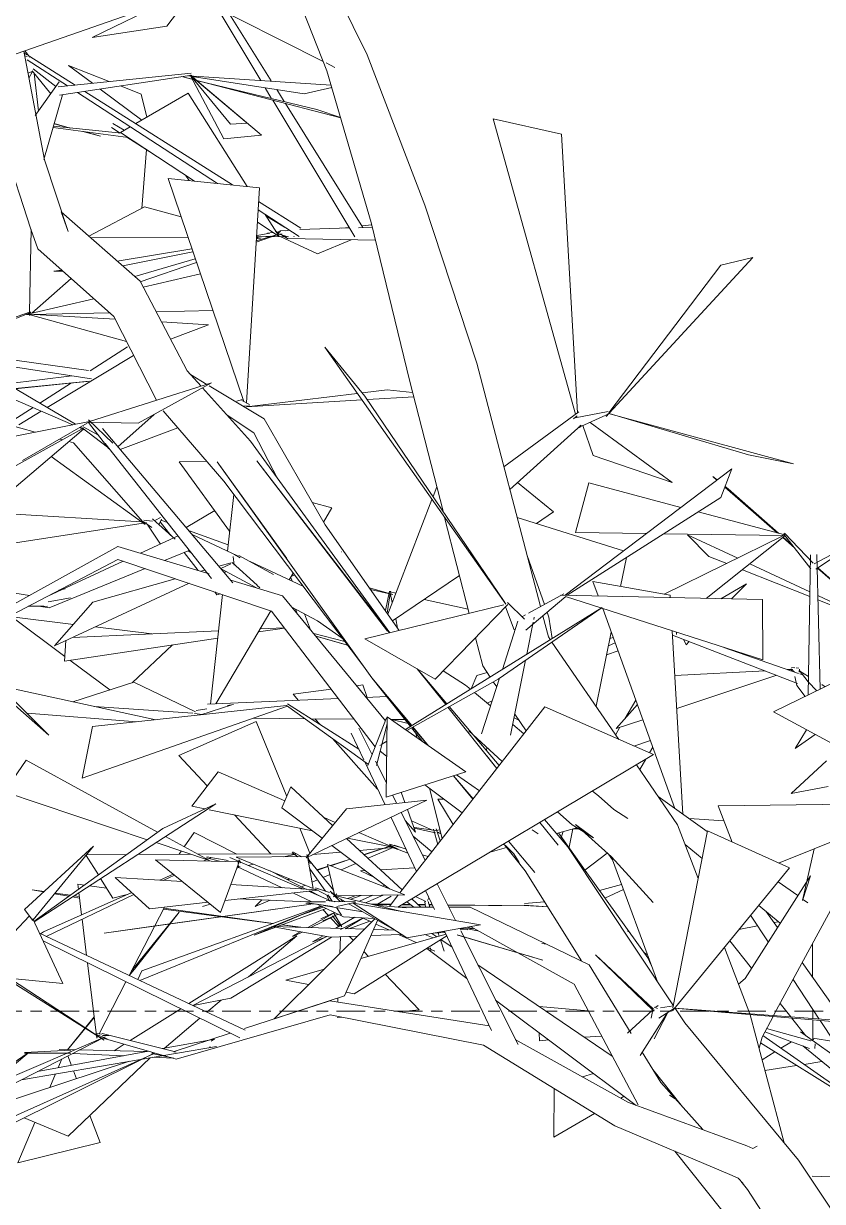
# Model space of a CAD drawing. Header units: millimetres. Extents: x 78096 to 288885, y -20632 to 149556.
# Drawn here: x 251545 to 251988, y 96394 to 97047 of the extents above; entities that cross this region are included whole.
import ezdxf

# ---------------------------------------------------------------- set-up
doc = ezdxf.new("R2010")
doc.units = ezdxf.units.MM
doc.linetypes.add('Centre', pattern=[31.75, 6.35, -4.7625, 15.875, -4.7625])
for name, color, linetype, lineweight in [('A-FLOR-LEVL', 51, 'Continuous', 9), ('G-IMPT', 8, 'Continuous', 9), ('L-PLNT', 71, 'Continuous', 9)]:
    doc.layers.add(name, color=color, linetype=linetype, lineweight=lineweight)

# ---------------------------------------------------------------- blocks, each defined once
blk = doc.blocks.new('ZZ-V - Tree Broadleaf 1 - 3dtree rotund SIMPLU-4826059-TOMH A-A')
at = {"layer": 'G-IMPT'}
for p, q in [((26016.43, 97021.04), (25981.44, 97109.26)), ((25840.33, 97029.18), (25941.19, 97064.34)), ((25886.12, 97039.6), (25928.24, 97059.83)), ((25941.3, 97063.82), (25927.58, 97045.72)), ((25943.45, 97062.04), (26014.37, 97026.25)), ((26038.77, 97029.96), (26022.56, 97062.66)), ((25955.43, 97055.99), (25979.75, 97015.62)), ((25962.43, 97052.46), (25985.45, 97015.6)), ((25886.12, 97039.6), (25927.58, 97045.72)), ((25859.82, 96971.72), (25848.22, 97031.93)), ((25848.37, 97031.1), (25850.14, 97029.98)), ((25848.71, 97029.38), (25850.14, 97029.03)), ((25848.84, 97032.14), (25851.58, 97028.61)), ((25850.14, 97027.19), (25850.36, 97026.88)), ((25850.14, 97027.17), (25872.47, 97012.67)), ((25850.14, 97027.04), (25850.87, 97026.84)), ((25851.68, 97029), (25876.73, 97013.12)), ((26070.66, 96946.69), (26038.77, 97029.96)), ((25850.56, 97019.75), (25853.08, 97020.64)), ((25851.08, 97017.07), (25853.12, 97020.72)), ((25852.86, 97021.04), (25863.19, 97008.33)), ((25853.54, 97022.12), (25866.08, 97012.38)), ((25856.41, 96998.81), (25853.97, 97019.66)), ((25941.06, 97019.81), (25867.4, 97012.15)), ((25873, 97024.1), (25886.42, 97014.13)), ((25873, 97024.1), (25895.71, 97015.09)), ((26015.89, 97025.48), (26020.85, 97022.98)), ((26041.01, 96937.02), (26016.43, 97021.04)), ((25867.96, 97015.02), (25854.65, 96996.35)), ((25941.51, 97018.72), (25868.01, 97007.48)), ((25935.66, 97017.83), (26024.07, 96994.93)), ((25941.66, 97016.39), (25935.7, 97017.83)), ((26018.77, 97013.06), (25939.68, 97018.26)), ((25959.21, 96983.38), (25940.53, 97018.63)), ((25962.9, 96991.49), (25940.57, 97018.64)), ((25944.26, 97015.6), (25940.66, 97018.65)), ((25944.4, 97015.6), (25940.81, 97018.66)), ((26003.85, 97008.27), (25941.64, 97017.95)), ((25972.21, 96992.04), (25944.27, 97015.6)), ((25980.02, 96985.34), (25944.47, 97015.55)), ((26010.74, 96999.63), (25944.89, 97015.6)), ((25869.82, 97007.76), (25859.33, 96971.87)), ((25878.09, 97009.02), (25955.65, 96958.64)), ((25882.2, 97009.65), (25963.98, 96957.8)), ((25890.7, 97010.95), (25913.8, 96993.79)), ((25901.85, 97012.66), (25913.33, 97008.11)), ((25910.36, 96991.79), (25939.41, 97008.69)), ((25916.49, 96995.36), (25913.33, 97008.11)), ((25972.25, 96956.97), (25939.41, 97008.69)), ((25982.15, 97011.64), (25985.55, 97005.99)), ((25988.55, 97010.65), (25992.69, 97004.02)), ((26019.14, 97011.78), (26003.85, 97008.27)), ((25986.33, 97004.71), (26031.96, 96928.97)), ((25993.41, 97002.87), (26036.32, 96934.19)), ((26010.74, 96999.63), (26023.98, 96995.25)), ((26108.61, 96994.41), (26154.27, 96830.76)), ((26108.61, 96994.41), (26146.57, 96985.96)), ((25864.52, 96989.63), (25906.12, 96984.11)), ((25864.73, 96990.34), (25902.52, 96986.47)), ((25865.11, 96991.64), (25873.38, 96989.45)), ((25874.23, 96989.36), (25865.16, 96991.84)), ((25880.94, 96987.45), (25890.87, 96984.82)), ((25890.87, 96984.82), (25881.52, 96987.37)), ((25901.75, 96986.55), (25896.85, 96989.63)), ((25904.02, 96988.1), (25897.68, 96991.93)), ((25901.9, 96986.87), (25907.33, 96990.03)), ((25901.9, 96986.87), (25943.02, 96959.91)), ((25972.21, 96992.04), (25962.9, 96991.49)), ((25918.13, 96976.23), (25905.45, 96984.22)), ((25980.02, 96985.34), (25959.21, 96983.38)), ((26155.28, 96831.5), (26146.57, 96985.96)), ((25852.19, 96933.35), (25837.56, 96978.3)), ((25913.68, 96944.85), (25916.25, 96977.42)), ((25872.84, 96932.05), (25859.82, 96971.72)), ((25978.96, 96956.29), (25928.26, 96961.4)), ((25928.26, 96961.4), (25970.28, 96837.82)), ((25940.03, 96960.21), (25937.94, 96963.24)), ((25978.96, 96956.29), (25971.83, 96836.99)), ((25978.5, 96948.59), (26001.85, 96933.79)), ((25912.78, 96904.46), (25868.94, 96942.97)), ((25872.84, 96932.05), (25868.94, 96942.97)), ((25884.27, 96929.5), (25915.16, 96945.62)), ((25935.49, 96940.13), (25915.16, 96945.62)), ((25978.22, 96943.98), (26001.03, 96929.16)), ((25989.88, 96929.18), (25982.08, 96941.47)), ((26099.45, 96858.98), (26070.66, 96946.69)), ((25977.81, 96937.1), (25989.88, 96929.18)), ((25992.87, 96934.47), (25982.59, 96940.67)), ((26035.76, 96935.08), (26041.33, 96935.69)), ((26062.35, 96848.92), (26041.01, 96937.02)), ((25852.29, 96933.09), (25851.43, 96887.32)), ((25856.09, 96922.43), (25852.19, 96933.35)), ((25885.21, 96928.67), (25939.47, 96928.43)), ((25977.16, 96926.16), (25989.42, 96930.36)), ((25988.43, 96930.14), (25977.2, 96926.84)), ((25977.27, 96928.11), (25979.89, 96928.54)), ((25978.52, 96928.26), (25977.27, 96928)), ((25977.28, 96928.26), (25979.52, 96928.25)), ((25979.52, 96928.25), (25977.32, 96928.85)), ((25984.66, 96931.12), (25977.65, 96929.71)), ((25977.78, 96929.3), (25985.14, 96929.41)), ((25982.43, 96929.32), (25985.45, 96929.26)), ((25983.39, 96931.16), (25986.3, 96931.53)), ((25986.18, 96929.25), (25994.06, 96929.09)), ((25989.76, 96931.12), (25987.91, 96932.28)), ((25988.68, 96931.17), (25990.24, 96930.53)), ((25990.57, 96932.21), (25988.81, 96931.58)), ((25991.53, 96930.53), (25989.05, 96930.6)), ((25989.05, 96930.6), (25989.83, 96930.53)), ((25989.25, 96931), (25990.57, 96932.21)), ((25989.47, 96930.57), (25991.53, 96930.53)), ((25989.56, 96930.59), (25995.07, 96929.11)), ((25990.2, 96932.37), (25994.35, 96932.62)), ((26011.2, 96919.61), (25990.45, 96929.16)), ((25994.48, 96928.15), (25991.71, 96929.89)), ((25993.53, 96932.44), (25995.58, 96932.7)), ((26043.4, 96927.13), (25994.48, 96928.15)), ((25996.05, 96932.71), (25996, 96932.71)), ((25998.05, 96929.39), (25998.15, 96929.14)), ((26028.94, 96933.98), (26001.29, 96933.2)), ((26024.57, 96933.86), (26028.74, 96934.31)), ((26041.56, 96934.34), (26033.99, 96934.13)), ((25898.17, 96884.88), (25856.09, 96922.43)), ((25900.04, 96915.65), (25941.54, 96922.35)), ((26011.2, 96919.61), (26029.82, 96927.41)), ((25942.06, 96920.83), (25903.17, 96912.9)), ((25943.38, 96916.92), (25909.8, 96907.07)), ((25912.85, 96904.16), (25944.09, 96914.85)), ((26252.69, 96917.55), (26172.98, 96831.33)), ((26252.69, 96917.55), (26234.84, 96913.4)), ((25864.93, 96909.98), (25869.26, 96910.68)), ((25864.93, 96909.98), (25870.03, 96910)), ((25946.22, 96908.57), (25914.52, 96901.15)), ((26234.84, 96913.4), (26172.84, 96831.55)), ((25852.71, 96886.68), (25874.58, 96905.93)), ((25938.9, 96854.76), (25912.78, 96904.46)), ((25887.13, 96894.74), (25851.98, 96886.51)), ((25851.93, 96887.5), (25828.07, 96879.14)), ((25852.12, 96887.2), (25830.24, 96878.52)), ((25850.14, 96886.08), (25849.81, 96886)), ((25851.4, 96886.04), (25849.81, 96886)), ((25853.96, 96886.11), (25850.38, 96886.32)), ((25851.42, 96886.96), (25851.39, 96885.52)), ((25905.23, 96871.03), (25851.84, 96885.92)), ((25895.78, 96887.01), (25851.92, 96886.05)), ((25898.91, 96883.44), (25854.17, 96886.1)), ((25921.83, 96838.46), (25898.17, 96884.88)), ((25953.13, 96888.27), (25921.65, 96887.58)), ((25876.9, 96825.2), (25783.19, 96880.61)), ((25950.76, 96880.36), (25924.63, 96881.91)), ((25950.76, 96880.36), (25929.61, 96872.43)), ((25767.35, 96871.66), (25875.42, 96824.91)), ((25808.53, 96865.62), (25884.17, 96854.9)), ((25909.18, 96863.28), (25861.27, 96834.44)), ((25905.84, 96868.05), (25885.11, 96854.75)), ((26037.48, 96840.85), (26015.17, 96867.89)), ((26115.61, 96725.43), (26015.17, 96867.89)), ((25816.21, 96861.08), (25885.81, 96850.36)), ((26134.83, 96724.11), (26099.45, 96858.98)), ((25839.03, 96847.59), (25874.84, 96852.05)), ((25946.58, 96846.23), (25938.9, 96854.76)), ((25949.86, 96847.25), (25940.73, 96852.73)), ((25884.61, 96849.06), (25843.52, 96844.94)), ((25843.52, 96844.93), (25883.44, 96848.94)), ((25843.56, 96844.91), (25884.61, 96849.06)), ((25874.68, 96848.06), (25857.21, 96836.84)), ((25952.45, 96848.06), (25884.63, 96826.8)), ((25952.45, 96848.06), (25911.75, 96825.71)), ((25973.94, 96815.84), (25947.41, 96845.3)), ((25981.52, 96828.29), (25951.06, 96846.54)), ((26049.8, 96844.22), (26036.06, 96842.57)), ((26049.8, 96844.22), (26063.9, 96842.87)), ((26080.79, 96777.03), (26062.35, 96848.92)), ((25969.37, 96838.89), (25966.35, 96837.9)), ((25973.46, 96836.11), (25969.2, 96838.39)), ((26033.25, 96842.24), (25971.72, 96834.88)), ((25971.72, 96834.88), (26035.75, 96838.7)), ((26037.48, 96840.85), (26115.1, 96726.46)), ((26038.81, 96838.88), (26064.53, 96840.41)), ((25853.43, 96834.42), (25842.82, 96827.61)), ((25857.98, 96832.45), (25845.44, 96824.91)), ((25900.48, 96812.75), (25920.49, 96830.51)), ((25959.17, 96793.58), (25925.61, 96832.62)), ((25975.8, 96820.53), (25960.98, 96830.24)), ((25973.62, 96835.35), (25969.93, 96835.27)), ((26156.12, 96832.12), (26114.49, 96801.63)), ((26155.24, 96829.94), (26153.1, 96828.29)), ((26172.38, 96832.3), (26154.15, 96828.72)), ((26173.15, 96831.07), (26155.59, 96823.16)), ((26172.58, 96831.2), (26171.28, 96829.49)), ((26172.78, 96831.11), (26171.28, 96829.49)), ((26275.26, 96803.34), (26172.57, 96831.2)), ((26250.13, 96808.32), (26172.88, 96831.07)), ((25808.61, 96811.71), (25884.67, 96826.73)), ((25838.65, 96825.21), (25854.56, 96820.79)), ((25847.56, 96805.12), (25883.43, 96825.79)), ((25881.03, 96822.76), (25879.62, 96823.59)), ((25881.13, 96823.84), (25889.62, 96819.23)), ((25883.2, 96826.35), (25911.75, 96825.71)), ((25884.24, 96826.26), (25895.45, 96811.64)), ((25884.25, 96827.7), (25897.65, 96814.65)), ((26015.37, 96769.39), (25981.52, 96828.29)), ((26157.37, 96824.6), (26117.79, 96789.05)), ((26156.87, 96824.62), (26156.68, 96823.2)), ((26163.99, 96807.81), (26158.41, 96824.43)), ((26162.35, 96826.21), (26207.94, 96793.01)), ((25786.99, 96770.78), (25880.72, 96822.59)), ((25881.41, 96822.51), (25815.09, 96766.09)), ((25868.18, 96817), (25869.79, 96816.55)), ((25879.12, 96823.31), (25880.74, 96822.6)), ((25880.56, 96823.14), (25894.79, 96812.49)), ((25880.79, 96822.58), (25882.03, 96822.05)), ((25891.9, 96822.9), (25964.28, 96737.33)), ((25901.72, 96811.28), (25933.62, 96823.3)), ((25989.26, 96794.78), (25975.8, 96820.53)), ((25873.26, 96815.59), (25875.87, 96814.86)), ((25875.87, 96814.86), (25915.66, 96769.69)), ((25893.48, 96814.54), (25952.31, 96739.76)), ((26051.27, 96709.59), (25973.94, 96815.84)), ((25863.51, 96807.29), (25915.66, 96769.69)), ((25934.51, 96804.46), (25949.51, 96804.82)), ((25934.51, 96804.46), (25962.45, 96765.92)), ((25994.19, 96750.73), (25955.54, 96804.42)), ((26041.23, 96684.71), (25955.54, 96804.42)), ((26051.03, 96709.53), (25977.57, 96805.01)), ((26050.06, 96710.6), (25977.57, 96805.01)), ((26163.99, 96807.81), (26207.94, 96793.01)), ((26250.13, 96808.32), (26275.26, 96803.34)), ((26240.99, 96800.54), (26148.51, 96730.47)), ((26240.99, 96800.54), (26234.91, 96784.62)), ((26036.63, 96691.14), (25959.17, 96793.58)), ((26122.04, 96792.86), (26142.12, 96776.57)), ((26154.26, 96765.13), (26161.64, 96792.67)), ((26161.64, 96792.67), (26212.75, 96779.14)), ((26230.44, 96796.21), (26232.69, 96794.25)), ((26230.44, 96796.21), (26232.79, 96794.32)), ((25964.7, 96786.26), (25961.24, 96754.95)), ((26077.32, 96790.54), (26075.26, 96785.17)), ((26234.91, 96784.62), (26149.57, 96730.45)), ((26237.11, 96790.38), (26266.18, 96764.99)), ((26237.24, 96790.73), (26238.88, 96789.41)), ((26266.82, 96764.82), (26238.88, 96789.41)), ((26019.16, 96778.92), (26008.19, 96781.89)), ((26019.16, 96778.92), (26014.46, 96770.98)), ((26074.63, 96783.54), (26050.18, 96719.94)), ((25913.78, 96771.04), (25827.06, 96776.27)), ((25914.44, 96771.35), (25919.35, 96768.07)), ((25914.91, 96772.13), (25919.72, 96771.53)), ((25919.62, 96772.75), (25932.23, 96761.48)), ((25924.09, 96773.48), (25921.36, 96772.01)), ((25924.69, 96772.68), (25923.21, 96769.55)), ((25929.85, 96763.61), (25923.98, 96771.18)), ((25927.97, 96770.69), (25924.37, 96772.02)), ((25938.34, 96767.99), (25954.17, 96777.34)), ((26095.32, 96720.35), (26081.68, 96773.55)), ((26180.93, 96755.03), (26121.87, 96773.51)), ((26132.62, 96770.15), (26142.12, 96776.57)), ((26222.3, 96776.61), (26270.29, 96763.9)), ((25804.27, 96753.41), (25914.55, 96770.47)), ((25914.92, 96770.53), (25916.41, 96770.76)), ((25917.08, 96769.26), (25924.11, 96758.82)), ((25961.61, 96758.33), (25939.7, 96766.39)), ((26056.55, 96710.88), (26015.37, 96769.39)), ((26154.26, 96765.13), (26193.51, 96764.57)), ((26270.2, 96764.92), (26286.16, 96748.24)), ((25933.8, 96763.29), (25913, 96753.71)), ((25967.24, 96752.16), (25941.69, 96764.04)), ((26203.11, 96764.43), (26269.68, 96763.47)), ((26203.43, 96731), (26269.68, 96763.47)), ((26228.3, 96751.97), (26216.47, 96763.99)), ((26216.47, 96763.99), (26244.23, 96751)), ((26270.44, 96763.37), (26226.82, 96728.72)), ((26269.18, 96762.37), (26275.7, 96756.68)), ((26274.86, 96757.74), (26269.4, 96762.55)), ((26269.61, 96764.44), (26284.85, 96745.02)), ((26307.73, 96759.16), (26286.55, 96747.84)), ((26308.19, 96758.58), (26287.49, 96744.88)), ((25900.52, 96757.44), (25819.59, 96712.76)), ((25951.06, 96742.33), (25900.52, 96757.44)), ((25939.37, 96755.03), (25926.39, 96749.7)), ((25944.94, 96744.16), (25937.2, 96754.14)), ((25940.98, 96754.16), (25939.37, 96755.03)), ((25964.33, 96752), (25964.89, 96747.12)), ((25965.16, 96752.98), (25968.3, 96751.15)), ((25967.59, 96752.54), (25986.84, 96741.94)), ((26024.26, 96754.52), (26024.49, 96754.46)), ((26137, 96725.3), (26127.41, 96752.41)), ((26228.3, 96751.97), (26238.19, 96748.04)), ((26284.66, 96752.88), (26283.24, 96675.1)), ((26288.05, 96753), (26289.95, 96678.36)), ((25900.51, 96750.31), (25820.93, 96708.81)), ((25903.47, 96749.31), (25861.57, 96730)), ((25915.54, 96745.25), (25862.3, 96723.4)), ((25985.64, 96721.65), (25900.51, 96750.31)), ((25956.49, 96746.54), (25963.22, 96748.46)), ((25957.58, 96745.25), (25963.09, 96747.81)), ((25977.42, 96734.46), (25957.68, 96745.13)), ((25963.88, 96748.55), (25977.67, 96735.95)), ((26003.09, 96735.5), (25973.88, 96749.07)), ((26182.6, 96751.41), (26179.31, 96735.35)), ((26250.92, 96747.87), (26284.28, 96732.25)), ((26288.47, 96745.53), (26325.17, 96713.47)), ((26323.45, 96714.99), (26288.63, 96745.63)), ((25886.5, 96726.57), (25932.26, 96739.62)), ((25946.52, 96743.69), (25948.72, 96744.32)), ((25960.01, 96743.87), (25959.86, 96742.55)), ((25991.84, 96730.15), (25963.09, 96738.74)), ((25997.69, 96742.64), (25995.54, 96739.01)), ((25997.1, 96738.28), (25996.32, 96740.33)), ((25998.53, 96741.53), (25996.77, 96741.09)), ((26052.78, 96716.24), (26089.94, 96741.33)), ((26246.82, 96744.6), (26284.24, 96729.73)), ((25851.51, 96730.38), (25803.11, 96737.9)), ((25865.36, 96702.43), (25939.91, 96737.05)), ((25867.75, 96733.23), (25871.29, 96734.07)), ((25955.42, 96730.66), (25954.19, 96732.24)), ((25977.79, 96735.85), (25979.16, 96734.59)), ((26039.94, 96734.49), (26050.93, 96731.43)), ((26050.42, 96731.44), (26040.52, 96733.66)), ((26051.1, 96732.62), (26048.8, 96721.9)), ((26051.68, 96732.62), (26049.72, 96720.59)), ((26051.44, 96732.37), (26054.68, 96731.65)), ((26206.76, 96730.4), (26163.9, 96738.13)), ((26166.82, 96730.06), (26163.9, 96738.13)), ((26234.9, 96728.54), (26249.12, 96736.77)), ((26240.8, 96728.41), (26249.12, 96736.77)), ((25861.72, 96726.81), (25874.26, 96729.01)), ((25886.5, 96726.57), (25865.36, 96702.43)), ((25958.56, 96730.77), (25951.84, 96670.1)), ((25957.39, 96731.16), (25955.42, 96730.66)), ((26048.85, 96660.87), (25991.84, 96730.15)), ((26052.67, 96726.42), (26051.55, 96731.82)), ((26051.97, 96731.14), (26052.87, 96730.9)), ((26052.87, 96730.9), (26051.97, 96731.1)), ((26070.38, 96728.13), (26094.73, 96722.67)), ((26116.48, 96726.39), (26125.94, 96717.16)), ((26148.98, 96729.77), (26126.64, 96711.05)), ((26147.83, 96731.22), (26128.17, 96720.46)), ((26146.18, 96730.52), (26258.04, 96728.03)), ((26258.11, 96694.65), (26148.73, 96729.7)), ((26206.76, 96730.4), (26206.83, 96729.17)), ((26258.11, 96694.65), (26258.04, 96728.03)), ((26288.63, 96730.22), (26320.45, 96715.33)), ((26288.69, 96727.96), (26320.45, 96715.33)), ((25850.58, 96724.27), (25861.36, 96724.31)), ((25850.62, 96724.29), (25859.47, 96724.34)), ((25859.47, 96724.34), (25850.65, 96724.31)), ((25862.3, 96723.4), (25857.67, 96724.22)), ((25985.33, 96721.76), (25954.83, 96670.23)), ((26043.18, 96646.41), (25985.64, 96721.65)), ((26011.21, 96716.18), (25997.01, 96723.86)), ((25999.92, 96720.33), (25999.01, 96722.78)), ((26007.3, 96711.36), (26003.99, 96720.09)), ((26114.58, 96725.06), (26037.36, 96706.19)), ((26168.98, 96723.65), (26059.95, 96656.01)), ((26076.38, 96683.94), (26116.81, 96725.38)), ((26111.35, 96683.93), (26168.98, 96723.65)), ((26115.47, 96724.01), (26120.26, 96711.2)), ((26126.48, 96719.54), (26124.51, 96718.46)), ((26139.21, 96707.42), (26136.17, 96719.03)), ((26139.49, 96718.27), (26138.52, 96721)), ((26209.42, 96612.32), (26169.34, 96723.1)), ((25875.75, 96714.29), (25841.6, 96718.41)), ((25871.05, 96696.5), (25841.6, 96718.41)), ((25919.21, 96709.06), (25887.78, 96712.84)), ((26026.15, 96705.78), (26011.21, 96716.18)), ((26055.6, 96712.24), (26054.53, 96717.42)), ((26122.28, 96715.98), (26113.69, 96689.35)), ((26130.87, 96715.58), (26127.29, 96697.79)), ((26131.4, 96718.2), (26131.15, 96716.96)), ((26141.25, 96706.44), (26139.49, 96718.27)), ((25870.91, 96693.94), (25955.89, 96706.69)), ((25875.35, 96707.07), (25956.34, 96710.74)), ((25978.41, 96710.07), (25992.84, 96712.23)), ((25979.43, 96711.78), (25992.72, 96712.39)), ((26009.07, 96709.21), (26026.32, 96704.77)), ((26010.19, 96707.85), (26027.83, 96702.77)), ((26027.83, 96702.78), (26010.19, 96707.85)), ((26010.35, 96707.8), (26027.84, 96702.76)), ((26076.38, 96683.94), (26037.36, 96706.19)), ((26102.79, 96691.23), (26098.77, 96706.89)), ((26140.29, 96705.85), (26139.21, 96707.42)), ((26174.09, 96709.96), (26165.68, 96668.97)), ((26175.17, 96706.99), (26173.38, 96706.5)), ((26207.9, 96710.74), (26213.82, 96609.19)), ((26208.04, 96708.39), (26277.44, 96681.61)), ((26210.32, 96709.96), (26210.32, 96708.65)), ((26215.57, 96703.04), (26214.21, 96706.01)), ((25862.12, 96652.93), (25812.87, 96702.08)), ((25871.51, 96705.29), (25870.91, 96693.94)), ((25930.69, 96702.91), (25908.42, 96681.9)), ((26178.36, 96650.54), (26141.21, 96704.51)), ((26171.51, 96697.38), (26177.85, 96699.58)), ((26172.53, 96702.36), (26176.22, 96704.1)), ((26215.57, 96703.04), (26217.33, 96704.81)), ((26236.51, 96701.57), (26278.01, 96687.05)), ((25896.01, 96677.93), (25873.9, 96694.38)), ((26126.62, 96694.45), (26118.25, 96652.84)), ((26082.29, 96669.87), (26066.5, 96689.58)), ((26082.92, 96670.26), (26066.66, 96689.49)), ((26093.34, 96680.65), (26080.86, 96688.54)), ((26105.22, 96687.6), (26099.6, 96686.04)), ((26106.88, 96685.12), (26102.79, 96691.23)), ((26259.45, 96688.55), (26209.35, 96685.96)), ((26264.08, 96665.77), (26314.82, 96690.47)), ((26274.67, 96689.34), (26271.88, 96689.2)), ((26273.57, 96688.6), (26274.88, 96689.04)), ((26273.61, 96689.7), (26275.64, 96687.88)), ((26273.99, 96690.32), (26275.93, 96690.29)), ((26278.06, 96689.98), (26276.59, 96690.27)), ((26283.24, 96682.43), (26278.28, 96688.9)), ((26278.48, 96689.38), (26278.34, 96687.77)), ((26278.61, 96686.84), (26280.28, 96686.26)), ((26283.43, 96685.49), (26278.65, 96688.41)), ((25862.12, 96652.93), (25826.48, 96684.17)), ((25834.85, 96680.15), (25921.59, 96661.48)), ((25875.56, 96671.39), (25909.29, 96682.18)), ((25943.48, 96665.79), (25909.29, 96682.18)), ((26032.89, 96680.27), (26036.22, 96680.7)), ((26036.22, 96680.7), (26038.7, 96673.81)), ((26063.44, 96658.18), (26041.23, 96684.71)), ((26062.71, 96657.72), (26041.23, 96684.71)), ((26046.33, 96678.31), (26041.23, 96684.71)), ((26111.35, 96683.93), (26060.64, 96655.53)), ((26096.04, 96678.4), (26093.34, 96680.65)), ((26096.43, 96678.64), (26099.6, 96686.04)), ((26112.12, 96684.46), (26102.16, 96653.56)), ((26110.56, 96679.62), (26108.68, 96682.43)), ((26210.41, 96667.68), (26265.9, 96686.06)), ((26277.08, 96680.42), (26275.83, 96685.36)), ((26281.72, 96674.36), (26277.08, 96680.42)), ((26288.2, 96677.51), (26283.24, 96682.43)), ((26292.82, 96679.76), (26290.82, 96680.98)), ((25997.59, 96675.68), (26018.7, 96678.42)), ((25997.59, 96675.68), (26000.69, 96672.19)), ((26038.22, 96673.79), (26049.53, 96674.27)), ((26063.31, 96658.09), (26046.33, 96678.31)), ((26107.17, 96669.11), (26098.22, 96676.58)), ((25880.62, 96629.03), (25994.58, 96668.9)), ((25993.91, 96669.34), (25886.35, 96657.65)), ((25887.25, 96668.87), (25942, 96665.17)), ((25943.88, 96666.58), (25949.83, 96667.52)), ((25946.5, 96664.19), (25963.71, 96669.75)), ((25950.24, 96670.03), (26022.75, 96673.13)), ((25961.34, 96669.33), (25964.54, 96669.84)), ((25993.91, 96669.37), (26039.41, 96636.72)), ((25994.58, 96670.19), (26034.09, 96645.15)), ((26056.84, 96565.46), (26137.27, 96668.59)), ((26110.65, 96634.45), (26083.51, 96668.34)), ((26111.87, 96636.02), (26084.21, 96668.73)), ((26105.35, 96670.63), (26108.07, 96671.92)), ((26197.52, 96642.12), (26137.27, 96668.59)), ((26176.87, 96656.57), (26188.6, 96669.87)), ((26187.69, 96672.38), (26181.67, 96662.01)), ((25850.14, 96665.1), (25910.92, 96660.32)), ((25977.16, 96660.47), (25934.3, 96641.57)), ((25943.03, 96664.88), (25947.24, 96664.43)), ((25975.72, 96662.3), (26004.15, 96662.03)), ((25977.16, 96660.47), (25994.08, 96618.98)), ((26007.51, 96662), (26031.43, 96661.77)), ((26009.77, 96661.97), (26012.64, 96658.75)), ((26049.51, 96662.57), (26039.13, 96636.08)), ((26049.25, 96618.55), (26049.81, 96663.1)), ((26093.45, 96632.59), (26049.81, 96663.1)), ((26052, 96661.57), (26059.7, 96661.5)), ((26052.37, 96661.57), (26061.46, 96659.28)), ((26120.19, 96662.53), (26122.84, 96661.27)), ((26126.87, 96655.25), (26120.61, 96664.6)), ((26176.87, 96656.57), (26191.64, 96661.46)), ((26264.08, 96665.77), (26343.52, 96622.78)), ((25880.62, 96629.03), (25886.35, 96657.65)), ((26029.88, 96654.07), (26036.85, 96639.29)), ((26034.04, 96656.83), (26041.48, 96642.07)), ((26049.76, 96659.12), (26043.82, 96636.15)), ((26069.22, 96649.53), (26063.27, 96657.01)), ((26072.31, 96647.37), (26063.91, 96657.37)), ((26072.74, 96647.07), (26064.05, 96657.45)), ((26065.66, 96654), (26066.26, 96651.6)), ((26113.68, 96638.34), (26095.08, 96655.29)), ((26125.65, 96653.69), (26119.46, 96658.86)), ((26178.89, 96657.24), (26176.54, 96653.18)), ((26276.14, 96645.43), (26282.42, 96655.85)), ((26019.54, 96650.98), (26044.36, 96623.06)), ((26049.64, 96649.37), (26045.75, 96647.2)), ((26049.64, 96649.61), (26046.86, 96647.88)), ((26100.5, 96649.47), (26101.84, 96649.13)), ((26195.78, 96650.03), (26186.67, 96646.89)), ((26287.2, 96653.26), (26276.14, 96645.43)), ((25934.3, 96641.57), (25950.04, 96624.75)), ((26049.53, 96641.19), (26045.84, 96643.96)), ((26197.52, 96642.12), (26055.73, 96557.58)), ((26105.23, 96646.05), (26104.71, 96644.49)), ((26110.64, 96634.44), (26105.06, 96641.4)), ((26197.17, 96646.16), (26195.36, 96643.07)), ((25837.57, 96621.42), (25849.5, 96638.95)), ((25849.5, 96638.95), (25922.46, 96599.13)), ((26037.37, 96638.19), (26048.61, 96614.38)), ((26043.32, 96638.42), (26049.35, 96626.45)), ((26210.92, 96603.22), (26188.04, 96636.47)), ((26193.32, 96639.62), (26189.89, 96633.78)), ((26293.42, 96638.74), (26273.89, 96620.6)), ((25955.99, 96632.57), (25941.5, 96613.53)), ((25955.99, 96632.57), (25993.05, 96616.58)), ((26049.25, 96618.55), (26093.45, 96632.59)), ((26097.41, 96617.48), (26086.56, 96630.4)), ((26097.46, 96617.54), (26086.67, 96630.44)), ((26101, 96622.08), (26088.27, 96630.95)), ((25837.57, 96621.42), (25916.7, 96594.97)), ((25996.35, 96624.26), (25991.39, 96612.71)), ((25996.35, 96624.26), (26019.57, 96602.78)), ((26057.64, 96621.22), (26059.68, 96615.55)), ((26091.4, 96609.78), (26070.65, 96625.35)), ((26073.39, 96623.06), (26080.27, 96595.51)), ((26166.96, 96619.23), (26163.7, 96621.95)), ((26273.89, 96620.6), (26294.45, 96624.42)), ((25954.83, 96614.85), (25853.95, 96549.51)), ((25925.41, 96601.26), (25954.83, 96614.85)), ((26071.83, 96616.84), (26004.85, 96584.94)), ((26027.27, 96612.11), (26071.83, 96616.84)), ((26052.76, 96619.67), (26055.08, 96615.06)), ((26077.91, 96617.49), (26086.39, 96603.36)), ((26077.91, 96617.49), (26081.23, 96617.41)), ((26175.53, 96611.71), (26166.96, 96619.23)), ((26200.12, 96618.92), (26227.36, 96599.58)), ((26233.35, 96613.71), (26346.79, 96615.07)), ((25941.5, 96613.53), (25948.77, 96612.05)), ((25951.06, 96611.58), (26008.48, 96599.84)), ((25965.06, 96608.72), (25985.32, 96587.08)), ((25991.39, 96612.71), (26013.82, 96595.81)), ((26027.27, 96612.11), (26004.85, 96584.94)), ((26057.6, 96610.07), (26070.95, 96583.56)), ((26061.06, 96611.71), (26065.56, 96599.21)), ((26152.35, 96603.13), (26144.35, 96610.42)), ((26175.53, 96611.71), (26183.22, 96606.75)), ((26233.35, 96613.71), (26241.24, 96593.65)), ((26266.92, 96581.99), (26347.84, 96614.46)), ((26014.8, 96607.2), (26021.01, 96604.52)), ((26051.97, 96607.24), (26066.09, 96577.32)), ((26059.8, 96605.69), (26065.56, 96599.21)), ((26074.86, 96600.29), (26063.34, 96605.39)), ((26076.87, 96600.01), (26064.99, 96601.67)), ((26144.69, 96591.94), (26134.57, 96604.59)), ((26144.69, 96591.94), (26134.57, 96604.58)), ((26149.95, 96590.98), (26137.15, 96606.12)), ((26143.67, 96598.41), (26154.97, 96601.58)), ((26164.26, 96596.08), (26152.35, 96603.13)), ((26164.26, 96596.08), (26154.18, 96603.33)), ((26174.22, 96585.46), (26154.18, 96603.33)), ((26222.28, 96573.48), (26210.92, 96603.22)), ((26236.59, 96605.48), (26217.33, 96606.7)), ((25925.41, 96601.26), (25853.91, 96549.6)), ((25926.85, 96596.73), (25951.25, 96583.41)), ((25942.75, 96598.91), (25937.29, 96591.03)), ((25942.75, 96598.91), (25966.38, 96587)), ((26001.28, 96601.31), (26006.93, 96587.46)), ((26027.31, 96595.64), (26058.14, 96567.13)), ((26027.82, 96595.88), (26052.93, 96590.75)), ((26034.1, 96598.87), (26052.93, 96590.75)), ((26064.23, 96596.9), (26074.62, 96588.26)), ((26064.86, 96601.38), (26076.53, 96598.82)), ((26075.58, 96600.89), (26077.83, 96592.38)), ((26079.04, 96600.46), (26076.87, 96600.01)), ((26077.05, 96600.99), (26079.29, 96594.25)), ((26079.31, 96599.38), (26077.75, 96598.89)), ((26079.6, 96598.19), (26077.92, 96598.94)), ((26130.25, 96600.46), (26133.59, 96598.2)), ((26159.68, 96577.82), (26144.79, 96598.72)), ((26147.45, 96599.47), (26146.1, 96595.53)), ((26152.72, 96600.95), (26150.64, 96589.94)), ((26156.1, 96600.91), (26152.89, 96600.91)), ((26208.33, 96501.7), (26227.42, 96599.92)), ((26272.86, 96579.3), (26227.42, 96599.92)), ((25848.73, 96556.37), (25886.97, 96591.39)), ((25886.97, 96591.39), (25853.47, 96550.55)), ((25921.6, 96593.33), (25951.25, 96583.41)), ((25935.63, 96588.64), (25934.4, 96586.87)), ((26019.19, 96591.77), (26051.11, 96567.73)), ((26053.22, 96590.71), (26034.45, 96589.03)), ((26050.82, 96591.18), (26036.96, 96586.72)), ((26037.05, 96586.63), (26051.97, 96591.54)), ((26039.2, 96584.64), (26053.18, 96590.62)), ((26051.01, 96592.18), (26055.82, 96589.63)), ((26051.18, 96592.46), (26056.56, 96590.75)), ((26051.7, 96591.43), (26051.97, 96591.39)), ((26052.24, 96590.89), (26055.77, 96589.61)), ((26053.18, 96590.63), (26061.27, 96587.54)), ((26053.69, 96591.87), (26060.26, 96589.68)), ((26106.93, 96588.1), (26116.06, 96590.66)), ((26115.59, 96591.64), (26114.38, 96592.55)), ((26126.37, 96577.71), (26114.83, 96592.21)), ((26120.11, 96587.05), (26115.59, 96591.64)), ((26131.62, 96576.73), (26117.02, 96594.12)), ((26131.62, 96576.73), (26117.05, 96594.14)), ((26208.57, 96502.91), (26149.95, 96590.98)), ((26215.07, 96592.37), (26224.45, 96584.6)), ((26280.17, 96561.22), (26286.65, 96589.91)), ((25889.63, 96575.41), (25882.78, 96586.29)), ((25883.08, 96586.66), (25905.32, 96586.75)), ((25911.48, 96586.77), (25940.84, 96586.89)), ((25921.28, 96583.82), (25957.46, 96554.68)), ((25921.28, 96583.82), (25967.72, 96582.75)), ((25944.84, 96586.91), (25999.36, 96587.13)), ((25948.2, 96583.2), (25949.8, 96583.97)), ((25949.52, 96585), (25956.89, 96583)), ((25949.7, 96585.53), (25961.65, 96583.44)), ((25951.06, 96584.57), (25951.96, 96585)), ((25957.46, 96554.68), (25967.72, 96582.75)), ((25967.74, 96582.82), (25962.49, 96585.07)), ((25966.08, 96585.3), (26005.37, 96585.57)), ((25966.08, 96585.3), (26008.82, 96567.97)), ((25967.15, 96583.2), (25967.24, 96581.86)), ((25967.47, 96583.75), (25968.72, 96582.17)), ((26003.49, 96567.56), (25968.16, 96582.65)), ((25992.49, 96585.48), (25998.93, 96587.03)), ((25997.15, 96587.85), (26000.19, 96585.53)), ((25997.48, 96588.26), (26002.52, 96585.55)), ((26006.13, 96586.49), (26004.95, 96586.39)), ((26008.82, 96567.97), (26005.61, 96585.57)), ((26005.69, 96586.3), (26007.05, 96581.7)), ((26006.41, 96583.86), (26020.15, 96566.87)), ((26024.06, 96588.1), (26008.56, 96586.71)), ((26029.21, 96584.22), (26018.29, 96580.71)), ((26018.65, 96580.57), (26029.37, 96584.1)), ((26069.41, 96586.62), (26072.52, 96585.58)), ((26120.11, 96587.05), (26123, 96582.36)), ((26171.9, 96587.53), (26159.37, 96578.15)), ((26174.74, 96583.73), (26172.65, 96586.86)), ((26174.22, 96585.46), (26197.27, 96560.15)), ((26199.69, 96516.25), (26174.74, 96583.73)), ((25923.65, 96572.49), (25931.21, 96575.83)), ((25925.5, 96572.37), (25931.78, 96575.37)), ((25966.42, 96579.19), (25967.73, 96579.5)), ((25991.53, 96568.3), (25966.71, 96579.98)), ((25966.83, 96580.31), (25968.29, 96579.92)), ((25967.26, 96581.49), (25967.37, 96579.92)), ((25972.71, 96580.71), (25975.65, 96581.42)), ((25984.87, 96577.68), (26005.15, 96567.46)), ((26006.84, 96578.79), (26015.64, 96566.4)), ((26017.01, 96580.29), (26010.89, 96578.33)), ((26011.09, 96578.08), (26017.07, 96580.05)), ((26014.37, 96574.02), (26018.1, 96575.62)), ((26059.6, 96564.37), (26016.77, 96581.31)), ((26020.85, 96563.91), (26016.77, 96581.31)), ((26024.38, 96578.3), (26032.47, 96581.76)), ((26037.7, 96577.83), (26034.97, 96577.68)), ((26034.97, 96577.68), (26042.71, 96574.06)), ((26065.12, 96579.38), (26046.06, 96578.3)), ((26157.61, 96527.76), (26126.37, 96577.71)), ((26194.3, 96529.57), (26159.68, 96577.82)), ((26272.86, 96579.3), (26208.01, 96500.05)), ((25878.24, 96570.37), (25878.61, 96567.44)), ((25878.24, 96570.37), (25881.96, 96569.86)), ((25884.77, 96569.48), (25894.18, 96568.18)), ((25897.69, 96562.61), (25890.88, 96573.43)), ((25918, 96556.73), (25899.04, 96574.01)), ((25936.32, 96571.71), (25899.04, 96574.01)), ((26011.02, 96567.1), (25963.08, 96570.05)), ((25995.5, 96573.37), (25994.23, 96572.96)), ((25994.76, 96572.7), (25996.08, 96573.13)), ((26002.34, 96568.88), (26004.4, 96569.76)), ((26008.2, 96571.38), (26011.19, 96572.66)), ((26048.51, 96569.68), (26047.28, 96569.24)), ((26077.5, 96570.56), (26087.78, 96550.14)), ((26179.79, 96570.09), (26167.56, 96566.84)), ((26248.27, 96518.04), (26284.53, 96574.95)), ((26266.63, 96571.69), (26277.53, 96563.96)), ((26284.53, 96574.95), (26280.17, 96561.22)), ((25859.29, 96566.04), (25852.87, 96567.15)), ((25859.49, 96566.23), (25852.87, 96567.15)), ((25859.13, 96543.98), (25908.2, 96565.66)), ((25860.59, 96541.41), (25909.31, 96564.65)), ((25873.33, 96563.63), (25865.32, 96565.01)), ((25874.11, 96564.19), (25865.62, 96565.38)), ((25879.2, 96562.62), (25875.24, 96563.3)), ((25879.09, 96563.5), (25876.18, 96563.91)), ((25878.83, 96565.63), (25880.34, 96553.35)), ((25897.69, 96562.61), (25905.62, 96564.52)), ((25959.9, 96561.35), (26011.59, 96567.06)), ((26007.99, 96560.55), (25997.47, 96565.5)), ((26019.02, 96560.93), (26006.09, 96566.45)), ((26006.96, 96566.55), (26013.04, 96563.48)), ((26009.75, 96567.76), (26018.14, 96563.39)), ((26010.03, 96568.2), (26017.76, 96565.72)), ((26016.37, 96564.31), (26017.48, 96561.58)), ((26016.84, 96564.42), (26019.24, 96560.91)), ((26018.22, 96566.37), (26023.8, 96560.64)), ((26020.51, 96565.36), (26018.83, 96565.28)), ((26021.98, 96564.96), (26019.99, 96563.37)), ((26020.28, 96564.21), (26026.3, 96560.75)), ((26059.6, 96564.37), (26020.85, 96563.91)), ((26057.86, 96555.2), (26021.51, 96563.92)), ((26032.56, 96564.05), (26027.87, 96562.39)), ((26029.67, 96561.96), (26035.37, 96564.08)), ((26041.81, 96564.16), (26034.41, 96560.82)), ((26047.63, 96564.23), (26037.74, 96560.02)), ((26044.49, 96559.32), (26051.97, 96563.67)), ((26051.02, 96558.01), (26055.95, 96564.33)), ((26065.49, 96563.4), (26071.19, 96560.73)), ((26071.08, 96566.73), (26075.97, 96556.37)), ((26072.93, 96562.83), (26072.16, 96561.34)), ((26180.82, 96567.3), (26170.61, 96562.59)), ((25848.73, 96556.37), (25853.24, 96550.28)), ((26007.69, 96559.33), (25892.87, 96543.09)), ((25906.71, 96519.71), (25926.32, 96557.65)), ((25912.62, 96516.93), (26013.46, 96557.98)), ((25913.82, 96522.23), (26013.07, 96558.16)), ((25917.45, 96546.65), (26007.69, 96559.33)), ((25918, 96556.73), (25950.47, 96560.31)), ((25925.7, 96556.44), (25986.21, 96548.44)), ((25986.53, 96548.56), (25925.98, 96556.98)), ((25951.06, 96559.06), (25947.35, 96557.87)), ((25951.06, 96559), (25947.35, 96557.87)), ((26005.82, 96560.45), (25967.25, 96562.17)), ((25976.64, 96557.89), (25980.32, 96561.59)), ((25976.64, 96557.89), (25984.83, 96561.39)), ((25988.9, 96546.8), (26015.89, 96556.84)), ((26014.28, 96557.59), (26002.25, 96553.35)), ((26009.91, 96559.28), (26004.77, 96559.78)), ((26004.77, 96559.78), (26006.92, 96559.75)), ((26005.63, 96559.94), (26019.57, 96557.94)), ((26005.86, 96560.56), (26015.64, 96560.52)), ((26025.54, 96552.29), (26010.9, 96559.18)), ((26014.21, 96556.21), (26017.16, 96553.06)), ((26014.44, 96558.53), (26036.3, 96554.99)), ((26016.05, 96561.2), (26022.68, 96560.6)), ((26020.5, 96560.5), (26032.14, 96560.99)), ((26021.66, 96557.36), (26024.53, 96553.17)), ((26032.5, 96560.36), (26021.8, 96557.92)), ((26024.08, 96562.03), (26025.09, 96560.78)), ((26028.54, 96559.46), (26052.37, 96545.74)), ((26101.48, 96547.82), (26031.02, 96559.74)), ((26031.02, 96559.74), (26060.65, 96540.57)), ((26040.5, 96559.36), (26051.97, 96559.23)), ((26041.91, 96559.03), (26051.75, 96558.95)), ((26043.15, 96558.73), (26060.38, 96557.16)), ((26075.39, 96557.61), (26055.83, 96557.64)), ((26057.95, 96558.9), (26062.88, 96558.86)), ((26058.38, 96559.16), (26062.55, 96559.11)), ((26060.67, 96560.52), (26064.52, 96557.62)), ((26063.48, 96562.2), (26068.43, 96557.62)), ((26066.88, 96559.06), (26070.91, 96559.01)), ((26067.13, 96558.83), (26070.94, 96558.8)), ((26070.71, 96560.74), (26071.08, 96557.62)), ((26072.5, 96560.72), (26073.5, 96557.61)), ((26073.06, 96558.99), (26074.75, 96558.97)), ((26073.13, 96558.78), (26074.84, 96558.77)), ((26083.39, 96558.87), (26128.31, 96558.35)), ((26083.47, 96558.7), (26128.31, 96558.35)), ((26095.93, 96557.58), (26084.03, 96557.6)), ((26161.9, 96525.68), (26095.93, 96557.58)), ((26138.82, 96557.8), (26125.87, 96558.64)), ((26125.87, 96558.64), (26138.84, 96557.76)), ((26125.93, 96559.53), (26137.15, 96560.48)), ((26125.96, 96558.58), (26138.83, 96557.79)), ((26255.89, 96558.56), (26267.8, 96548.7)), ((26265.73, 96500.6), (26299.16, 96562.18)), ((26280.21, 96562.05), (26283.04, 96560.04)), ((25851.42, 96552.74), (25820.5, 96520.13)), ((25869.91, 96515.23), (25853.2, 96551.12)), ((25880.64, 96550.97), (25883.12, 96530.81)), ((25934.5, 96554.73), (25908.02, 96522.24)), ((25934.5, 96554.73), (25909.66, 96523.14)), ((26042.91, 96551.19), (25987.08, 96495.76)), ((25987.22, 96546.85), (26002.25, 96553.35)), ((26005.81, 96546.3), (26019.89, 96554.11)), ((26007.49, 96546.26), (26020.73, 96552.85)), ((26020.61, 96554.61), (26013, 96551.19)), ((26022.7, 96553.63), (26014.17, 96550)), ((26018.44, 96551.71), (26023.02, 96546.81)), ((26023.79, 96547.26), (26019.47, 96552.81)), ((26024.65, 96546.77), (26020.32, 96554.18)), ((26021.36, 96545.85), (26031.84, 96551.95)), ((26023.88, 96545.22), (26036.47, 96551.7)), ((26042.59, 96551.37), (26025.54, 96552.29)), ((26026.09, 96508.39), (26044.48, 96550.28)), ((26026.53, 96545.57), (26036.63, 96551.69)), ((26040.14, 96549.83), (26028.61, 96545.64)), ((26036.03, 96551.72), (26041.1, 96549.39)), ((26251.41, 96553.08), (26261.17, 96538.29)), ((26259.86, 96555.27), (26266.25, 96546.26)), ((26266.81, 96549.52), (26264.29, 96549.02)), ((25856.92, 96543.14), (25971.07, 96489.44)), ((25859.13, 96543.98), (25857.51, 96542.86)), ((25917.45, 96546.65), (25892.87, 96543.09)), ((25976.04, 96542.02), (25986.84, 96546.68)), ((25976.04, 96542.02), (25988.01, 96546.47)), ((25985.67, 96546.9), (26018.42, 96540.93)), ((25985.67, 96546.9), (26024.89, 96545.74)), ((25991.44, 96547.75), (26001.34, 96546.44)), ((26001.9, 96546.42), (25991.69, 96547.84)), ((25997.3, 96541.59), (26001.63, 96543.99)), ((25997.5, 96541.29), (26002.58, 96543.81)), ((26022.81, 96548.52), (26023.41, 96547.04)), ((26027.31, 96545.67), (26037.07, 96545.39)), ((26042.27, 96545.23), (26053.98, 96544.89)), ((26043.59, 96548.24), (26050.64, 96544.99)), ((26101.48, 96547.82), (26060.65, 96540.57)), ((26074.59, 96543.05), (26077.35, 96541.17)), ((26075.55, 96543.22), (26082.05, 96543.48)), ((26078.1, 96543.32), (26078.67, 96541.55)), ((26080.54, 96544.11), (26081.78, 96544.07)), ((26081.66, 96544.31), (26107.67, 96489.18)), ((26097.69, 96545.65), (26089.34, 96545.67)), ((26090.31, 96545.12), (26094.5, 96545.08)), ((26090.6, 96544.55), (26122.42, 96481.38)), ((26097.69, 96545.65), (26094.1, 96546.51)), ((26094.34, 96545.66), (26099.95, 96544.55)), ((26153.48, 96514.94), (26096.07, 96546.86)), ((26183.08, 96544.21), (26184.85, 96543.41)), ((26255.27, 96547.23), (26244.94, 96545.18)), ((25859.36, 96538.73), (25968.14, 96485.09)), ((25939.89, 96504.1), (25999.64, 96541.62)), ((25942.04, 96503.09), (26016.29, 96541.32)), ((25963.1, 96507.12), (26018.91, 96540.95)), ((25972.93, 96518.99), (25999.64, 96541.62)), ((26008.39, 96538.29), (26014.23, 96541.69)), ((26015.29, 96540.8), (26008.39, 96538.29)), ((26018.42, 96540.93), (26033.18, 96541.52)), ((26023.49, 96531.9), (26023.88, 96541.15)), ((26030.9, 96539.26), (26028.92, 96541.35)), ((26082.89, 96541.71), (26031.59, 96509.62)), ((26035.18, 96529.1), (26082.45, 96542.63)), ((26040.77, 96541.83), (26057.66, 96542.5)), ((26056.16, 96542.44), (26065.98, 96537.92)), ((26070.63, 96542.35), (26075.36, 96540.6)), ((26079.33, 96539.49), (26081.39, 96533.11)), ((26079.59, 96539.65), (26085.88, 96535.38)), ((26136.21, 96528.25), (26088.63, 96542.27)), ((26089.01, 96542.14), (26136.21, 96528.25)), ((26092.3, 96541.18), (26122.19, 96532.34)), ((26135.54, 96537.53), (26138.09, 96537.03)), ((26239.81, 96538.91), (26251.94, 96523.8)), ((26285.68, 96537.36), (26285.77, 96518.69)), ((26039.39, 96530.3), (26036.88, 96532.95)), ((26071.74, 96534.74), (26094.06, 96518.04)), ((26072.22, 96535.04), (26076.24, 96533.18)), ((26073.77, 96535.05), (26073.99, 96533.18)), ((26128.28, 96530.54), (26135.42, 96528.43)), ((26197.79, 96499.89), (26165.37, 96531.12)), ((26197.56, 96500.97), (26165.37, 96531.12)), ((26192.05, 96532.69), (26194.15, 96531.23)), ((26250.94, 96498.48), (26236.87, 96535.31)), ((25883.62, 96526.77), (25888.77, 96485)), ((25909.66, 96523.14), (25906.78, 96519.68)), ((25993.64, 96517.2), (26014.78, 96523.26)), ((26100.09, 96525.71), (26174.64, 96475.02)), ((26185.09, 96487.48), (26161.9, 96525.68)), ((26196.32, 96525.36), (26194.3, 96529.57)), ((26279.99, 96526.86), (26302.88, 96494.53)), ((25869.91, 96515.23), (25820.5, 96520.13)), ((25837.96, 96518.39), (25892.93, 96483.9)), ((25840.28, 96518.16), (25892.93, 96483.9)), ((25911.47, 96517.47), (25913.82, 96522.23)), ((25993.64, 96517.2), (26006.16, 96514.7)), ((26067.47, 96500.67), (26048.79, 96520.38)), ((26244.65, 96514.94), (26248.27, 96518.04)), ((26274.91, 96517.5), (26289.4, 96495.56)), ((25890.01, 96487.4), (25904.93, 96516.26)), ((26027.03, 96510.53), (26031.59, 96509.62)), ((26188.93, 96448.06), (26153.48, 96514.94)), ((25963.1, 96507.12), (25942.15, 96503.04)), ((25949.83, 96499.43), (25957.66, 96506.06)), ((26017.94, 96505.72), (25970.73, 96490.3)), ((26026.09, 96508.39), (25987.08, 96495.76)), ((26106.41, 96491.85), (26017.94, 96505.72)), ((26022.36, 96505.02), (26022.45, 96507.21)), ((26109.95, 96506.13), (26187.95, 96447.74)), ((26267.69, 96504.2), (26273.67, 96496.75)), ((25907.28, 96483.63), (25935.36, 96501.26)), ((26018.12, 96497.91), (25932.83, 96473.26)), ((26103.16, 96481.12), (26018.12, 96497.91)), ((26067.47, 96500.67), (26056.59, 96499.66)), ((26134.2, 96502.52), (26161.34, 96500.12)), ((26197.03, 96500.43), (26183.18, 96487.78)), ((26204.78, 96498.2), (26190.13, 96475.36)), ((26197.06, 96500.59), (26196.19, 96496.03)), ((26197.79, 96499.89), (26197.8, 96500.75)), ((26205.38, 96499.2), (26197.82, 96484.52)), ((26197.9, 96502.22), (26199.69, 96501.39)), ((26200.03, 96503.17), (26198.84, 96502.09)), ((26209.2, 96501.69), (26200.55, 96496.04)), ((26208.56, 96502.96), (26201.39, 96501.74)), ((26208.93, 96501.65), (26323.77, 96491.98)), ((26324.05, 96492.93), (26209.31, 96501.64)), ((26214.83, 96493.5), (26209.37, 96501.71)), ((26269.91, 96427.01), (26251.12, 96498)), ((26257.71, 96485.45), (26263.84, 96497.03)), ((26264.08, 96497.48), (26265.73, 96500.6)), ((26285.85, 96500.93), (26285.87, 96495.83)), ((25887.31, 96496.82), (25872.46, 96478.6)), ((25887.36, 96496.41), (25872.51, 96478.6)), ((25926.1, 96479.33), (25945.87, 96496.07)), ((26024.44, 96496.66), (26021.99, 96496.44)), ((26277.88, 96417.39), (26214.83, 96493.5)), ((26274.14, 96496.16), (26282.09, 96486.27)), ((26285.88, 96495.17), (26285.93, 96484.06)), ((26289.88, 96494.83), (26349.87, 96404.01)), ((25800.06, 96445.76), (25893.37, 96485.75)), ((25826.03, 96451.21), (25893.39, 96485.74)), ((25888.37, 96487.21), (25891.21, 96485.98)), ((25888.63, 96487.65), (25891.54, 96487.12)), ((25888.77, 96485), (25889.54, 96486.49)), ((25932.83, 96473.26), (25891.03, 96485.34)), ((25891.64, 96485.98), (25894.61, 96484.5)), ((25931.68, 96477.55), (25891.66, 96487.51)), ((25891.89, 96486.43), (25895.63, 96486.37)), ((25962.81, 96487.72), (25931.68, 96477.55)), ((25951.83, 96484.03), (25954.2, 96484.47)), ((25952.25, 96483.33), (25953.45, 96484.16)), ((26183.64, 96449.31), (26120.89, 96484.23)), ((26134.34, 96483.59), (26134.15, 96488.02)), ((26134.34, 96483.59), (26139.54, 96483.98)), ((26159.3, 96485.45), (26168.74, 96486.16)), ((26199.15, 96487.14), (26197.82, 96484.52)), ((26257.71, 96485.45), (26256.04, 96479.42)), ((26258.22, 96486.42), (26321.68, 96442.04)), ((26259.3, 96488.45), (26284.11, 96479.32)), ((26260.27, 96490.29), (26284.77, 96483.57)), ((26279.03, 96488.46), (26307.59, 96468.02)), ((26286.52, 96484.31), (26284.58, 96483.49)), ((26297.58, 96483.18), (26285.92, 96484.89)), ((25846.92, 96461.92), (25955.23, 96480.37)), ((25874.43, 96478.37), (25848.64, 96476.97)), ((25855.82, 96466.48), (25917.36, 96477.73)), ((25867.98, 96478.7), (25876.48, 96478.51)), ((25872.36, 96478.42), (25874.43, 96478.37)), ((25879.19, 96478.46), (25916.95, 96477.66)), ((25898.4, 96478.05), (25904.03, 96481.58)), ((25925.21, 96479.17), (25951.14, 96483.91)), ((25951.22, 96480.26), (25952.08, 96480.08)), ((26175.99, 96436.41), (26103.16, 96481.12)), ((26256.84, 96482.34), (26319.87, 96442.99)), ((26268.21, 96479.43), (26274.08, 96483.01)), ((26280.29, 96480.73), (26321.36, 96447.17)), ((26287.12, 96481.86), (26287.08, 96479.3)), ((25816.63, 96430), (25920.12, 96476.39)), ((25825.98, 96429.64), (25919.91, 96476.21)), ((25827.97, 96461.39), (25850.14, 96476.45)), ((25832.09, 96447.54), (25906.98, 96472.15)), ((25833.41, 96462.38), (25851.09, 96477.09)), ((25848.66, 96476.58), (25874.45, 96476.75)), ((25867.38, 96468.59), (25869.46, 96473.47)), ((25872.7, 96475.13), (25874.64, 96469.92)), ((25918.43, 96474.1), (25872.93, 96430.58)), ((25875.49, 96476.56), (25903.59, 96475.21)), ((25919.23, 96477), (25920.71, 96476.38)), ((25919.35, 96476.56), (25931.55, 96473.85)), ((25919.65, 96477), (25920.25, 96476.38)), ((25919.73, 96474.44), (25931.26, 96473.89)), ((25931.41, 96477.4), (25932.83, 96477.29)), ((26201.54, 96460.4), (26191.32, 96477.22)), ((26257.72, 96473.05), (26264.81, 96477.36)), ((26281.05, 96470.46), (26290.94, 96472.02)), ((25862.69, 96457.6), (25865.92, 96465.16)), ((25875.79, 96466.84), (25877.43, 96462.44)), ((26164.29, 96465.45), (26158.16, 96463.49)), ((26212.8, 96447.79), (26197.21, 96467.53)), ((26259.32, 96467.02), (26276.92, 96469.81)), ((26224.86, 96434.3), (26201.54, 96460.4)), ((26142.22, 96430.17), (26142.45, 96457)), ((26179.36, 96451.69), (26181.22, 96452.77)), ((26206.46, 96453.39), (26209.53, 96451.3)), ((26249.32, 96425.4), (26183.64, 96449.31)), ((25844.93, 96415.96), (25854.44, 96438.26)), ((25848.41, 96440.76), (25872.93, 96430.58)), ((25884.99, 96442.12), (25890.59, 96427.09)), ((26142.22, 96430.17), (26164.82, 96443.27)), ((26239.88, 96409.46), (26175.99, 96436.41)), ((25844.93, 96415.96), (25890.59, 96427.09)), ((26252.65, 96423.92), (26249.32, 96425.4)), ((26252.65, 96423.92), (26255.08, 96425.22)), ((26235.42, 96389.65), (26209.43, 96422.3)), ((26331.6, 96337.36), (26277.88, 96417.39)), ((26244.51, 96407.36), (26239.88, 96409.46)), ((26244.51, 96407.36), (26247.29, 96404.44)), ((26249.7, 96401.11), (26245.98, 96405.82)), ((26332.62, 96406.67), (26285.51, 96408.43)), ((26301.57, 96320.52), (26249.7, 96401.11))]:
    blk.add_line(p, q, dxfattribs=at)

msp = doc.modelspace()

# ---------------------------------------------------------------- linework, layer by layer
at = {"layer": 'A-FLOR-LEVL', "linetype": 'Centre'}
msp.add_line((192334.611, 96500), (278486.268, 96500), dxfattribs=at)

# ---------------------------------------------------------------- block references
at = {"layer": 'L-PLNT'}
msp.add_blockref('ZZ-V - Tree Broadleaf 1 - 3dtree rotund SIMPLU-4826059-TOMH A-A', (225696.455, 0), dxfattribs=at)

doc.saveas('drawing.dxf')
